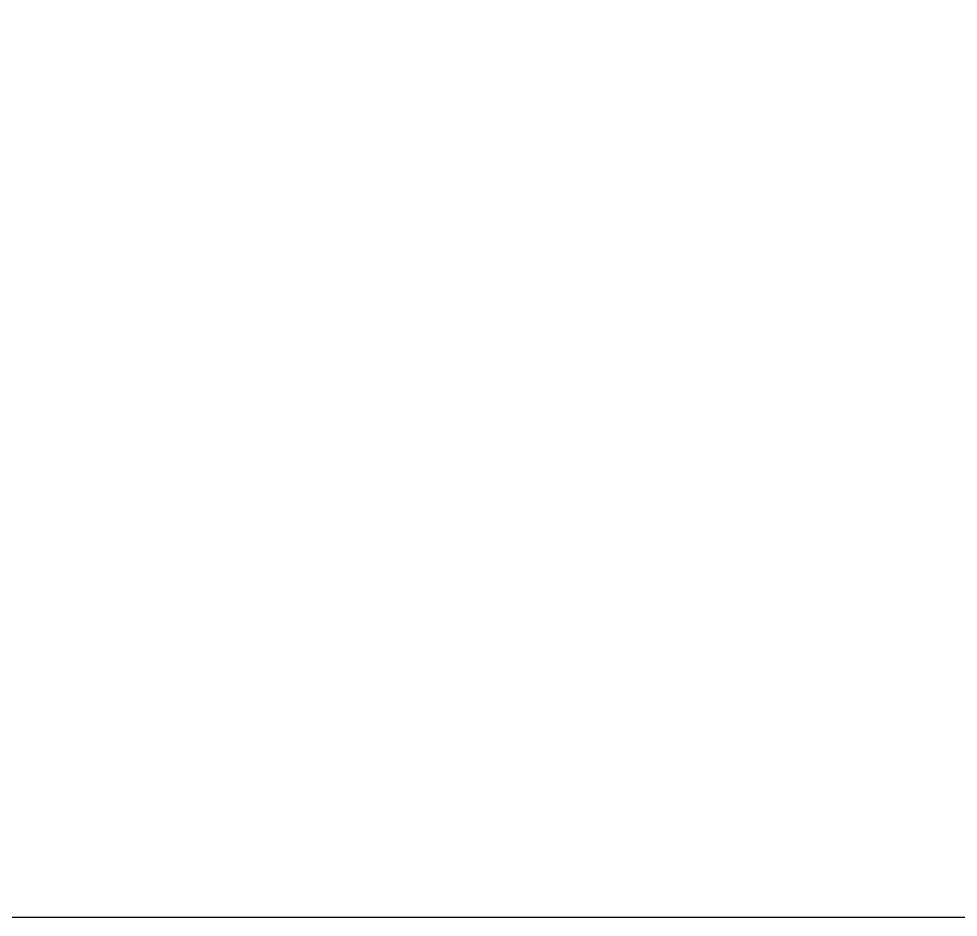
# Model space of a CAD drawing. Header units: millimetres. Extents: x -343543 to 400519, y -115663 to 104219.
# Drawn here: x -156265 to -149197, y -13156 to -6397 of the extents above; entities that cross this region are included whole.
import ezdxf

# ---------------------------------------------------------------- set-up
doc = ezdxf.new("R2010")
doc.units = ezdxf.units.MM
doc.layers.get('0').update_dxf_attribs({"color": 231, "lineweight": 0})
doc.layers.get('DefPoints').update_dxf_attribs({"color": 191})
doc.layers.add('A-SYMBOLS', color=10, linetype='Continuous', lineweight=13)

# ---------------------------------------------------------------- blocks, each defined once
blk = doc.blocks.new('01.Xref _MB T1')
at = {"color": 8}
blk.add_lwpolyline([(-4979.15313814352, -13156.18578333045), (44420.84686185648, -13156.18578333045), (44420.84686185648, 26843.81421666955), (-4979.15313814352, 26843.81421666955)], close=True, dxfattribs=at)

msp = doc.modelspace()

# ---------------------------------------------------------------- block references
at = {"layer": 'A-SYMBOLS'}
msp.add_blockref('01.Xref _MB T1', (-181333.0754867629, 2.91038304567337e-11), dxfattribs=at)

# ---------------------------------------------------------------- next in the draw order: linework, layer by layer
at = {"layer": 'DefPoints'}
msp.add_lwpolyline([(-186312.2286249064, -13156.18578333042), (-136912.2286249064, -13156.18578333042), (-136912.2286249064, 26843.81421666958), (-186312.2286249064, 26843.81421666958)], close=True, dxfattribs=at)

doc.saveas('drawing.dxf')
